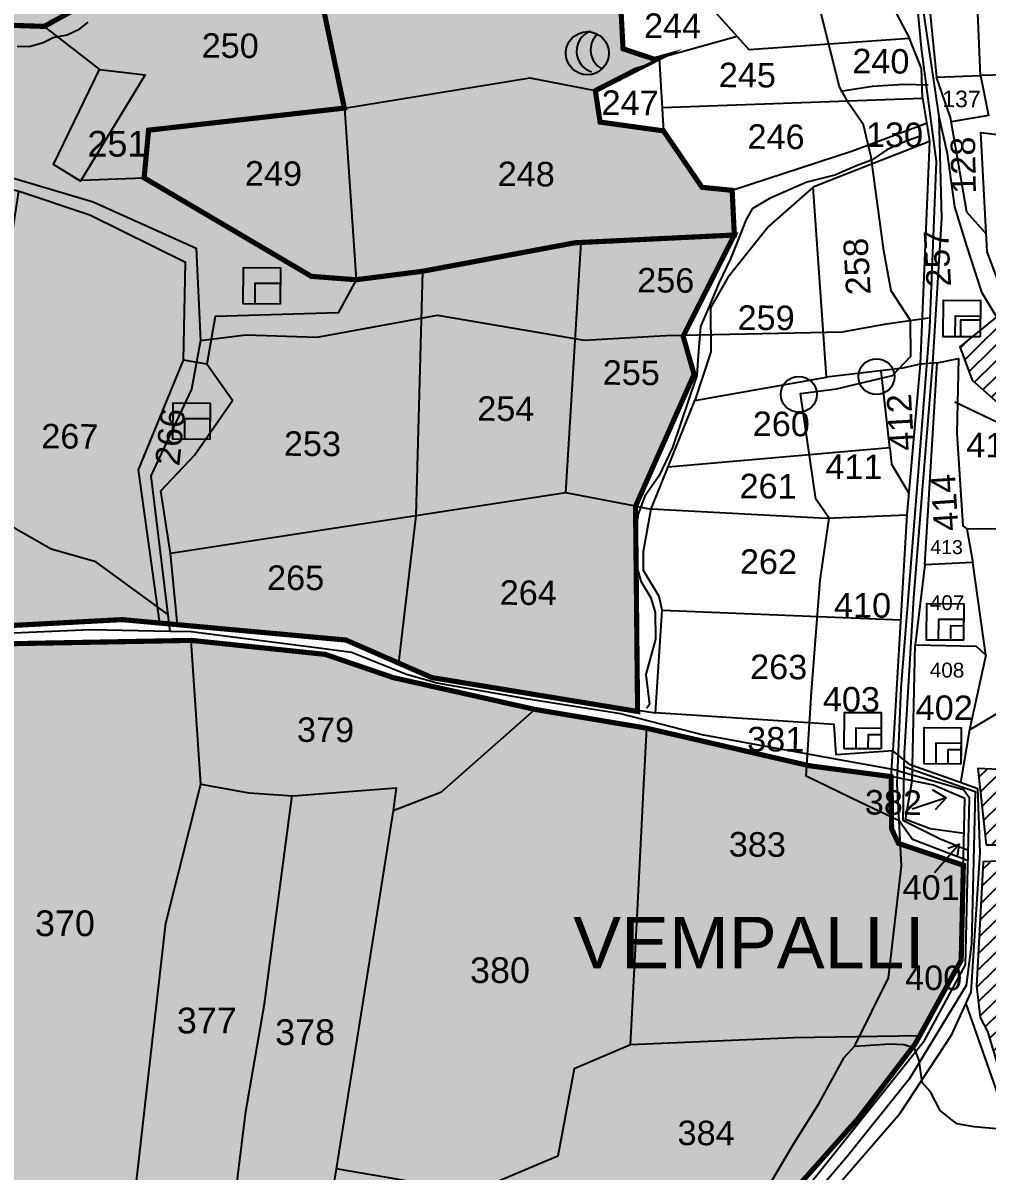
# Model space of a CAD drawing. Header units: inches. Extents: x 215816 to 245985, y 1583903 to 1595496.
# Drawn here: x 225405 to 226155, y 1589844 to 1590737 of the extents above; entities that cross this region are included whole.
import ezdxf

# ---------------------------------------------------------------- set-up
doc = ezdxf.new("R2010")
doc.units = ezdxf.units.IN
doc.header["$MEASUREMENT"] = 0
for name, color, linetype in [('BOUNDRY STONES', 240, 'Continuous'), ('PLOTS', 7, 'Continuous'), ('PLOTS NO', 7, 'Continuous'), ('ROADS', 1, 'Continuous'), ('STREAMS', 4, 'Continuous'), ('text1', 7, 'Continuous'), ('VILLAGE', 7, 'Continuous'), ('wells', 7, 'Continuous'), ('WUA -18', 3, 'Continuous')]:
    doc.layers.add(name, color=color, linetype=linetype)
doc.styles.get("Standard").update_dxf_attribs({"font": 'arial.ttf'})
pattern_1 = [(44.589986, (200752.427, 1577799.459), (-6.2172097, 6.3068345), [])]

msp = doc.modelspace()

# ---------------------------------------------------------------- hatches: boundary and pattern name
at = {"layer": 'PLOTS NO', "true_color": 0x105689}
h = msp.add_hatch(color=146, dxfattribs=at)
h.dxf.hatch_style = 1
h.paths.add_polyline_path([(225064.1641, 1590920.70484), (224935.45014, 1590938.2597), (224831.47984, 1590958.21169), (224687.85684, 1590914.93898), (224527.54328, 1590928.09366), (224478.45205, 1591070.79615), (224425.13794, 1591209.37372), (224380.49021, 1591329.53185), (224543.44249, 1591294.12101), (224569.59988, 1591320.98667), (224511.1361, 1591460.46117), (224599.13137, 1591485.9193), (224579.22882, 1591514.05769), (224613.81473, 1591538.52061), (224774.48699, 1591535.57783), (224825.54429, 1591594.45591), (224900.25576, 1591593.61265), (224875.33006, 1591657.35717), (224932.4477, 1591661.93395), (224977.91379, 1591666.02315), (225042.70303, 1591690.78559), (225150.54642, 1591703.12347), (225179.64482, 1591620.88496), (225200.82865, 1591612.09182), (225204.46589, 1591559.38649), (225233.56954, 1591484.54066), (225250.39204, 1591424.79279), (225237.34959, 1591368.20784), (225244.38267, 1591323.8928), (225308.5498, 1591344.30929), (225415.61851, 1591228.04288), (225391.31247, 1591141.21822), (225440.97312, 1591071.37349), (225519.59388, 1591096.63713), (225537.0738, 1590931.01143), (225543.30572, 1590879.87936), (225593.53769, 1590882.98003), (225631.23746, 1590884.68289), (225763.46199, 1590903.01497), (225782.19153, 1590889.25515), (225793.45515, 1590753.45356), (225836.24321, 1590751.80593), (225870.07513, 1590750.50317), (225871.85454, 1590717.09939), (225896.52621, 1590708.93639), (225899.92019, 1590709.88464), (225850.28803, 1590684.56605), (225854.00639, 1590660.09868), (225903.30171, 1590653.25767), (225933.31689, 1590609.33614), (225956.72403, 1590606.99971), (225958.4141, 1590572.23678), (225834.39689, 1590566.20745), (225715.82094, 1590544.01904), (225664.14884, 1590537.45247), (225629.39233, 1590540.08984), (225499.32844, 1590616.71674), (225502.77166, 1590653.79209), (225655.06565, 1590670.98683), (225623.42471, 1590821.1501), (225589.52411, 1590809.21367), (225513.83049, 1590785.30224), (225421.57103, 1590734.51947), (225385.21037, 1590735.76847), (225361.4289, 1590743.87983), (225267.0904, 1590740.41091), (225218.67326, 1590663.18121), (225154.23975, 1590676.31141), (225048.01611, 1590697.95757), (225061.14564, 1590894.52127)])
at = {"layer": 'PLOTS NO', "true_color": 0xfeeab9}
h = msp.add_hatch(color=254, dxfattribs=at)
h.dxf.hatch_style = 1
h.paths.add_polyline_path([(224109.74888, 1590096.1288), (224114.85961, 1590231.44868), (224098.02469, 1590230.06473), (224097.22266, 1590327.16199), (224100.53285, 1590433.50666), (224100.67412, 1590474.20158), (224100.54634, 1590482.92417), (224107.73516, 1590486.73003), (224140.31242, 1590600.11516), (224138.19737, 1590605.63468), (224121.2157, 1590608.14856), (224118.33984, 1590652.92886), (224122.23635, 1590722.46685), (224187.36646, 1590885.48673), (224199.65862, 1590916.25384), (224208.63611, 1590935.58025), (224289.4022, 1590913.23654), (224400.36822, 1590915.43351), (224532.40779, 1590867.11433), (224656.06242, 1590857.27477), (224709.03165, 1590859.45718), (224721.22431, 1590892.44563), (224793.62898, 1590916.28061), (224917.18451, 1590917.95789), (225061.14564, 1590894.52127), (225048.01611, 1590697.95757), (225102.83144, 1590686.78735), (225154.23975, 1590676.31141), (225218.67326, 1590663.18121), (225267.0904, 1590740.41091), (225361.4289, 1590743.87983), (225385.21037, 1590735.76847), (225421.57103, 1590734.51947), (225513.83049, 1590785.30224), (225589.52411, 1590809.21367), (225623.42471, 1590821.1501), (225655.06565, 1590670.98683), (225502.77166, 1590653.79209), (225499.32844, 1590616.71674), (225629.39233, 1590540.08984), (225664.14884, 1590537.45247), (225715.82094, 1590544.01904), (225834.39689, 1590566.20745), (225958.4141, 1590572.23678), (225918.59371, 1590493.45932), (225927.10671, 1590463.89268), (225881.55285, 1590361.26725), (225883.15887, 1590201.59758), (225723.0613, 1590227.96182), (225697.12205, 1590239.29941), (225656.2505, 1590257.16367), (225525.30773, 1590269.09647), (225482.08966, 1590273.03492), (225350.79588, 1590266.02969), (225295.37189, 1590261.59841), (225197.52236, 1590227.01822), (225174.5945, 1590225.363), (225036.70269, 1590212.33407), (225022.17305, 1590210.96121), (225032.39456, 1590282.44387), (224943.64182, 1590285.69849), (224864.72244, 1590283.40428), (224820.00723, 1590275.91395), (224801.8042, 1590241.04454), (224630.8966, 1590227.60571), (224571.29245, 1590221.41359), (224473.57312, 1590106.94397), (224262.28099, 1590075.88718), (224209.57993, 1590099.1782), (224165.22149, 1590104.52475), (224138.65052, 1590105.40744)])
at = {"layer": 'PLOTS NO', "true_color": 0xf7abae}
h = msp.add_hatch(dxfattribs=at)
h.set_pattern_fill('ANSI31', color=241)
h.set_pattern_definition([(45, (0, 0), (-0.088388347648, 0.088388347648), [])])
edge = h.paths.add_edge_path()
edge.add_line((222952.08824, 1589997.25257), (222947.00147, 1590197.14587))
edge.add_line((222947.00147, 1590197.14587), (222951.26414, 1590228.44306))
edge.add_line((222951.26414, 1590228.44306), (223015.54163, 1590554.13017))
edge.add_line((223015.54163, 1590554.13017), (223033.79205, 1590555.80739))
edge.add_line((223033.79205, 1590555.80739), (223103.21506, 1590545.796))
edge.add_line((223103.21506, 1590545.796), (223116.1894, 1590222.844))
edge.add_line((223116.1894, 1590222.844), (223168.69558, 1590189.12739))
edge.add_line((223168.69558, 1590189.12739), (223283.15755, 1590135.77649))
edge.add_line((223283.15755, 1590135.77649), (223330.5444, 1590105.60703))
edge.add_line((223330.5444, 1590105.60703), (223467.67009, 1590084.2574))
edge.add_line((223467.67009, 1590084.2574), (223507.42347, 1590065.97225))
edge.add_line((223507.42347, 1590065.97225), (223623.76131, 1590012.46095))
edge.add_line((223623.76131, 1590012.46095), (223658.70547, 1590011.59992))
edge.add_line((223658.70547, 1590011.59992), (223690.89268, 1590014.97045))
edge.add_line((223690.89268, 1590014.97045), (223691.46767, 1590009.47957))
edge.add_line((223691.46767, 1590009.47957), (223844.77168, 1590021.3216))
edge.add_line((223844.77168, 1590021.3216), (223902.60385, 1590033.73165))
edge.add_line((223902.60385, 1590033.73165), (224007.89693, 1590047.61241))
edge.add_line((224007.89693, 1590047.61241), (224091.80249, 1590062.72355))
edge.add_line((224091.80249, 1590062.72355), (224149.18542, 1590063.34613))
edge.add_line((224149.18542, 1590063.34613), (224264.29838, 1590040.3073))
edge.add_line((224264.29838, 1590040.3073), (224326.67591, 1590074.2266))
edge.add_line((224326.67591, 1590074.2266), (224500.37823, 1590103.49531))
edge.add_line((224500.37823, 1590103.49531), (224544.50744, 1590115.85602))
edge.add_line((224544.50744, 1590115.85602), (224565.45675, 1590117.64295))
edge.add_line((224565.45675, 1590117.64295), (224631.19522, 1590123.25028))
edge.add_line((224631.19522, 1590123.25028), (224764.56663, 1590151.52565))
edge.add_line((224764.56663, 1590151.52565), (224842.42378, 1590170.44308))
edge.add_line((224842.42378, 1590170.44308), (224943.0893, 1590194.9024))
edge.add_line((224943.0893, 1590194.9024), (224951.57406, 1590195.30471))
edge.add_line((224951.57406, 1590195.30471), (224963.80533, 1590195.88465))
edge.add_line((224963.80533, 1590195.88465), (225151.65022, 1590208.58171))
edge.add_line((225151.65022, 1590208.58171), (225206.92756, 1590216.04718))
edge.add_line((225206.92756, 1590216.04718), (225300.80839, 1590249.87734))
edge.add_line((225300.80839, 1590249.87734), (225339.59234, 1590253.2556))
edge.add_line((225339.59234, 1590253.2556), (225535.98446, 1590256.87991))
edge.add_line((225535.98446, 1590256.87991), (225640.19525, 1590245.9963))
edge.add_line((225640.19525, 1590245.9963), (225693.23106, 1590227.87902))
edge.add_line((225693.23106, 1590227.87902), (225803.27798, 1590203.17581))
edge.add_line((225803.27798, 1590203.17581), (225890.07972, 1590188.59141))
edge.add_line((225890.07972, 1590188.59141), (226016.74546, 1590159.35181))
edge.add_line((226016.74546, 1590159.35181), (226080.31327, 1590150.93245))
edge.add_line((226080.31327, 1590150.93245), (226080.77066, 1590110.14577))
edge.add_line((226080.77066, 1590110.14577), (226086.12003, 1590098.93576))
edge.add_line((226086.12003, 1590098.93576), (226136.56199, 1590081.96527))
edge.add_line((226136.56199, 1590081.96527), (226134.87541, 1590008.09239))
edge.add_line((226134.87541, 1590008.09239), (226102.58255, 1589949.34068))
edge.add_line((226102.58255, 1589949.34068), (226098.98916, 1589942.80307))
edge.add_line((226098.98916, 1589942.80307), (226054.75494, 1589885.00889))
edge.add_line((226054.75494, 1589885.00889), (225992.97834, 1589815.41427))
edge.add_line((225992.97834, 1589815.41427), (225980.00392, 1589795.64789))
edge.add_line((225980.00392, 1589795.64789), (225929.71883, 1589719.03909))
edge.add_line((225929.71883, 1589719.03909), (225866.64022, 1589622.93953))
edge.add_line((225866.64022, 1589622.93953), (225784.87847, 1589502.74117))
edge.add_line((225784.87847, 1589502.74117), (225778.15699, 1589494.46704))
edge.add_line((225778.15699, 1589494.46704), (225769.69718, 1589478.61132))
edge.add_line((225769.69718, 1589478.61132), (225570.09277, 1589502.35963))
edge.add_line((225570.09277, 1589502.35963), (225530.96674, 1589507.01472))
edge.add_line((225530.96674, 1589507.01472), (225501.4965, 1589517.5142))
edge.add_line((225501.4965, 1589517.5142), (225458.48671, 1589530.30293))
edge.add_line((225458.48671, 1589530.30293), (225341.35958, 1589574.2365))
edge.add_line((225341.35958, 1589574.2365), (225314.00156, 1589584.95926))
edge.add_line((225314.00156, 1589584.95926), (225236.25311, 1589615.22708))
edge.add_line((225236.25311, 1589615.22708), (225191.15303, 1589631.57733))
edge.add_line((225191.15303, 1589631.57733), (225018.66174, 1589679.93301))
edge.add_line((225018.66174, 1589679.93301), (224902.76914, 1589710.67579))
edge.add_line((224902.76914, 1589710.67579), (224837.29806, 1589732.25983))
edge.add_line((224837.29806, 1589732.25983), (224803.96237, 1589739.07004))
edge.add_line((224803.96237, 1589739.07004), (224767.72931, 1589751.19713))
edge.add_line((224767.72931, 1589751.19713), (224550.35438, 1589804.67903))
edge.add_line((224550.35438, 1589804.67903), (224472.08008, 1589826.3955))
edge.add_line((224472.08008, 1589826.3955), (224254.01147, 1589867.79887))
edge.add_line((224254.01147, 1589867.79887), (224005.91563, 1589912.3533))
edge.add_line((224005.91563, 1589912.3533), (223895.44278, 1589930.76023))
edge.add_line((223895.44278, 1589930.76023), (223693.77288, 1589953.06329))
edge.add_line((223693.77288, 1589953.06329), (223637.3089, 1589958.47774))
edge.add_line((223637.3089, 1589958.47774), (223552.84146, 1589959.34639))
edge.add_line((223552.84146, 1589959.34639), (223516.25781, 1589959.90911))
edge.add_line((223516.25781, 1589959.90911), (223480.5266, 1589958.82978))
edge.add_line((223480.5266, 1589958.82978), (223271.58606, 1589962.97926))
edge.add_line((223271.58606, 1589962.97926), (223147.09254, 1589974.96156))
edge.add_line((223147.09254, 1589974.96156), (222952.0967, 1589997.04988))
at = {"layer": 'VILLAGE'}
h = msp.add_hatch(dxfattribs=at)
h.set_pattern_fill('ANSI31', color=30, scale=70.848506, angle=-0.41001423)
h.set_pattern_definition(pattern_1)
h.paths.add_polyline_path([(226211.52848, 1590514.55506), (226167.38014, 1590512.3581), (226133.84444, 1590485.2701), (226143.53266, 1590459.25927), (226161.33969, 1590443.4208), (226190.53312, 1590434.4429), (226206.63184, 1590435.42383), (226213.2355, 1590438.29954), (226215.86332, 1590447.78041), (226218.59591, 1590471.87552), (226221.9604, 1590482.08191), (226230.23591, 1590514.17546)])
h = msp.add_hatch(dxfattribs=at)
h.set_pattern_fill('ANSI31', color=30, scale=70.848506, angle=-0.41001423)
h.set_pattern_definition(pattern_1)
h.paths.add_polyline_path([(226154.33636, 1590097.8), (226199.12196, 1590097.70554), (226191.61649, 1590155.17706), (226147.92439, 1590157.11433)])
h = msp.add_hatch(dxfattribs=at)
h.set_pattern_fill('ANSI31', color=30, scale=70.848506, angle=-0.41001423)
h.set_pattern_definition(pattern_1)
h.paths.add_polyline_path([(226175.4222, 1589886.42536), (226214.97773, 1589888.65689), (226203.7843, 1590087.06911), (226152.06898, 1590084.54826), (226146.81633, 1589987.90756), (226149.57415, 1589963.45609), (226155.3642, 1589952.58839)])

# ---------------------------------------------------------------- linework, layer by layer
at = {"layer": 'BOUNDRY STONES', "color": 0}
for points in [[(226123.28036, 1590134.31719), (226096.64947, 1590125.65148)], [(226112.34475, 1590140.77198), (226123.28036, 1590134.31719), (226114.71285, 1590125.16796)], [(226133.2971, 1590098.4661), (226114.00625, 1590075.93205)], [(226124.41845, 1590095.34137), (226133.2971, 1590098.4661), (226131.81425, 1590089.26617)]]:
    msp.add_lwpolyline(points, dxfattribs=at)
for centre in [(226068.94532, 1590462.03451), (226008.62423, 1590448.29611)]:
    msp.add_circle(centre, 13.978, dxfattribs=at)
at = {"layer": 'PLOTS'}
for points in [[(226260.89717, 1590691.2941), (226284.92658, 1590694.04044), (226288.62542, 1590712.17242), (226317.98517, 1590734.33605), (226315.55204, 1590757.05149), (226299.77261, 1590862.69363), (226276.8256, 1590875.1796), (226269.93616, 1590909.92444), (226193.94053, 1590899.7678), (226140.22698, 1590892.58911), (226098.17957, 1590893.31942), (226110.43287, 1590746.66741), (226115.54807, 1590694.99155)], [(225861.64746, 1590908.7105), (225870.07513, 1590750.50317), (225871.85454, 1590717.09939), (225896.52621, 1590708.93639), (225960.50142, 1590726.81059)], [(225154.23975, 1590676.31141), (225218.67326, 1590663.18121), (225267.0904, 1590740.41091), (225361.4289, 1590743.87983), (225385.21037, 1590735.76847), (225421.57103, 1590734.51947), (225513.83049, 1590785.30224), (225567.161, 1590856.34925), (225589.71512, 1590863.10938), (225593.53769, 1590882.98003), (225543.30572, 1590879.87936), (225447.12671, 1590897.87084), (225313.65447, 1590887.15309), (225221.68231, 1590879.76778), (225161.97586, 1590858.8481)], [(225623.42471, 1590821.1501), (225655.06565, 1590670.98683), (225664.14884, 1590537.45247), (225650.15677, 1590511.81567), (225554.49544, 1590508.77346), (225548.05332, 1590471.7134), (225529.97095, 1590474.85664), (225531.49635, 1590550.85237), (225457.12489, 1590587.8118), (225402.19816, 1590606.18085), (225221.69954, 1590651.37308), (225097.58763, 1590671.57043), (225005.0265, 1590686.63337), (224894.27934, 1590704.6558), (224794.53864, 1590709.97129), (224790.68427, 1590729.76973)], [(226084.08018, 1590745.32254), (226094.55539, 1590725.06441), (225970.0489, 1590716.22304), (225935.69607, 1590754.31818), (225947.08744, 1590773.48658), (226008.04931, 1590779.13327)], [(226149.7959, 1590696.36046), (226147.36409, 1590757.20016), (226212.96856, 1590749.35491), (226264.59174, 1590754.17361), (226260.89717, 1590691.2941), (226250.4797, 1590691.90619), (226242.86775, 1590710.87855), (226201.91862, 1590701.44388), (226199.8676, 1590686.867), (226179.0802, 1590683.77316), (226169.76422, 1590696.81014), (226149.7959, 1590696.36046)], [(225421.57103, 1590734.51947), (225464.6543, 1590701.07868), (225500.18076, 1590696.852), (225449.89756, 1590614.17323), (225428.79975, 1590627.00441), (225464.6543, 1590701.07868)], [(225902.21605, 1590671.43819), (226104.8328, 1590678.63501), (226104.01012, 1590701.7963), (226094.55539, 1590725.06441)], [(225899.92019, 1590709.88464), (225903.30171, 1590653.25767), (225854.00639, 1590660.09868), (225850.28803, 1590684.56605), (225899.92019, 1590709.88464)], [(226154.4171, 1590573.13533), (226139.34409, 1590589.91063), (226126.62843, 1590663.60046), (226115.54807, 1590694.99155), (226149.7959, 1590696.36046), (226156.03384, 1590665.32684), (226127.18939, 1590660.34955)], [(225956.72403, 1590606.99971), (225958.4141, 1590572.23678), (225834.39689, 1590566.20745), (225715.82094, 1590544.01904), (225664.14884, 1590537.45247), (225629.39233, 1590540.08984), (225499.32844, 1590616.71674), (225502.77166, 1590653.79209), (225655.06565, 1590670.98683), (225799.43847, 1590694.41912), (225850.28803, 1590684.56605)], [(226104.8328, 1590678.63501), (226108.56802, 1590655.42047), (226110.23404, 1590645.06609), (226042.07654, 1590618.2618), (226019.82768, 1590609.51199), (225985.26598, 1590579.25007), (225953.38224, 1590539.24893), (225939.98365, 1590515.67064), (225940.17161, 1590481.27891), (225927.78169, 1590443.51828), (226030.09453, 1590461.78297), (226019.82768, 1590609.51199)], [(226108.00722, 1590658.90585), (226050.43026, 1590637.54576), (225956.72403, 1590606.99971), (225933.31689, 1590609.33614), (225903.30171, 1590653.25767)], [(226302.68055, 1590354.32182), (226305.77328, 1590369.60432), (226304.68288, 1590433.11222), (226222.67295, 1590440.17142), (226222.2727, 1590468.49544), (226228.11199, 1590468.57796), (226236.64694, 1590511.17559), (226231.32563, 1590525.87643), (226185.90677, 1590528.88296), (226177.33515, 1590510.66611), (226167.00529, 1590527.61222), (226155.17119, 1590559.03095), (226150.20239, 1590651.96642), (226196.99168, 1590646.40925), (226227.01079, 1590600.39854), (226231.32563, 1590525.87643)], [(226110.23404, 1590645.06609), (226103.04245, 1590471.83272), (226089.55772, 1590468.56659), (226030.09453, 1590461.78297)], [(225450.28998, 1590614.81847), (225499.32844, 1590616.71674)], [(225511.4154, 1590270.36247), (225482.08966, 1590273.03492), (225350.79588, 1590266.02969), (225376.33617, 1590436.41997), (225396.74688, 1590572.58864), (225401.79716, 1590606.28125)], [(225958.4141, 1590572.23678), (225918.59371, 1590493.45932), (225927.10671, 1590463.89268), (225881.55285, 1590361.26725), (225893.79684, 1590359.03502)], [(225881.55285, 1590361.26725), (225827.40562, 1590371.66114), (225839.34131, 1590566.44784)], [(225715.82094, 1590544.01904), (225710.59773, 1590353.79027), (225697.12205, 1590239.29941), (225723.0613, 1590227.96182), (225862.93795, 1590205.77036), (225897.01874, 1590200.61091)], [(225525.30773, 1590269.09647), (225511.4154, 1590270.36247), (225494.8745, 1590389.51333), (225529.97095, 1590474.85664)], [(225827.40562, 1590371.66114), (225710.59773, 1590353.79027), (225519.7246, 1590324.58789), (225512.30063, 1590373.11264), (225538.40237, 1590400.92289), (225568.03873, 1590443.39171), (225548.05332, 1590471.7134)], [(226103.04245, 1590471.83272), (226092.6805, 1590354.62355), (226081.80019, 1590170.86179), (226037.63015, 1590167.86834), (226036.03047, 1590191.47248), (225897.01874, 1590200.61091), (225902.26398, 1590280.40037), (226087.83356, 1590272.76179)], [(226106.51506, 1590315.72798), (226116.16616, 1590472.74601), (226103.04245, 1590471.83272)], [(226116.16616, 1590472.74601), (226132.79777, 1590476.22625), (226131.58064, 1590418.17252), (226136.06586, 1590345.95571), (226139.25123, 1590343.73337), (226143.89531, 1590317.3756)], [(225907.037, 1590391.83982), (226079.39426, 1590407.03315), (226072.59522, 1590466.63149)], [(225893.82882, 1590359.21046), (225907.037, 1590391.83982), (225927.78169, 1590443.51828)], [(226295.95331, 1590343.84583), (226302.68055, 1590354.32182), (226271.60626, 1590374.27644), (226251.95858, 1590386.89337), (226208.34779, 1590404.84935), (226129.82961, 1590442.1685)], [(226079.39426, 1590407.03315), (226080.55665, 1590393.84672), (226094.16131, 1590371.37372)], [(225902.26398, 1590280.40037), (225899.90157, 1590290.9837), (225887.74459, 1590311.13783), (225887.8048, 1590326.16799), (225893.82882, 1590359.21046), (226029.91821, 1590351.8582), (226092.6805, 1590354.62355)], [(226139.25123, 1590343.73337), (226184.40766, 1590344.16678), (226185.67133, 1590308.45848)], [(225697.12205, 1590239.29941), (225656.2505, 1590257.16367), (225525.30773, 1590269.09647), (225519.7246, 1590324.58789)], [(226153.92096, 1590245.38651), (226143.89531, 1590317.3756), (226106.51506, 1590315.72798), (226099.04386, 1590253.43982)], [(226141.36919, 1590187.38345), (226192.04688, 1590217.34401), (226209.49627, 1590245.62719), (226226.07948, 1590272.50642), (226225.24608, 1590304.34498), (226185.67133, 1590308.45848), (226191.04769, 1590256.39177), (226209.22041, 1590245.18006)], [(225339.59234, 1590253.2556), (225460.99051, 1590255.6474), (225534.01057, 1590257.08606), (225614.32187, 1590248.69848), (225640.19525, 1590245.9963), (225693.23106, 1590227.87902), (225742.85277, 1590215.54981), (225806.79061, 1590202.45648), (225890.07972, 1590188.59141), (225987.96468, 1590165.99558), (226016.74546, 1590159.35181), (226080.31327, 1590150.93245), (226081.80019, 1590170.86179)], [(225216.65283, 1589844.225), (225393.94974, 1589824.01412), (225490.76163, 1589812.9781), (225503.03498, 1589920.64424), (225516.28262, 1590036.85716), (225543.52772, 1590145.03918), (225535.98446, 1590256.87991)], [(226137.12357, 1590106.56299), (226110.79384, 1590110.25013), (226091.68182, 1590117.40911), (226096.84875, 1590147.58513), (226099.04386, 1590253.43982), (226146.59516, 1590252.45375), (226153.92096, 1590245.38651), (226141.36919, 1590187.38345), (226134.33196, 1590146.15752)], [(225543.52772, 1590145.03918), (225580.81127, 1590138.34591), (225615.1616, 1590136.05978), (225695.27597, 1590142.10588), (225693.10794, 1590124.43855), (225730.64217, 1590139.13237), (225803.27798, 1590203.17581)], [(226102.58255, 1589949.34068), (226004.40961, 1589947.56317), (225877.66114, 1589942.24061), (225882.77146, 1590041.70002), (225888.06987, 1590144.82035), (225890.31607, 1590188.53685)], [(225816.19183, 1589495.64459), (225807.9581, 1589506.40355), (225886.36381, 1589619.36482), (225904.48919, 1589645.47855), (225968.25354, 1589747.51973), (226014.38451, 1589804.66999), (226087.40504, 1589889.16856), (226127.71461, 1589950.18529), (226142.70401, 1589983.33715), (226149.63784, 1590091.87596), (226147.84928, 1590141.34111), (226127.65755, 1590148.5357), (226095.28152, 1590160.07173), (226081.80019, 1590170.86179)], [(225608.41145, 1589552.23351), (225693.8221, 1589529.5365), (225784.39665, 1589505.46723), (225786.66709, 1589504.94296), (225811.50318, 1589540.57699), (225826.51063, 1589565.61197), (225857.66039, 1589609.25885), (225945.20488, 1589742.63192), (225992.97834, 1589815.41427), (226054.75494, 1589885.00889), (226098.98916, 1589942.80307), (226134.87541, 1590008.09239), (226137.74901, 1590133.95723), (226113.38422, 1590144.23781), (226080.31327, 1590150.93245)], [(226136.56199, 1590081.96527), (226086.12003, 1590098.93576), (226080.77066, 1590110.14577), (226080.31327, 1590150.93245)], [(225538.25021, 1589725.78818), (225587.52254, 1589722.91922), (225595.24967, 1589786.05088), (225565.97077, 1589789.63454), (225578.30725, 1589890.42514), (225592.96571, 1589974.09061), (225603.04976, 1590050.28598), (225614.40811, 1590136.10993)], [(225693.10794, 1590124.43855), (225677.91235, 1590029.25856), (225663.10693, 1589936.52241), (225648.63901, 1589845.90031), (225636.61867, 1589770.60896), (225630.98512, 1589718.94356), (225587.52254, 1589722.91922)], [(226138.52693, 1589974.09875), (226172.89217, 1589876.13333), (226216.77369, 1589880.75692), (226215.03541, 1589853.6124), (226185.24535, 1589855.5201), (226172.89217, 1589876.13333)], [(225877.66114, 1589942.24061), (225833.79745, 1589923.6549), (225821.0557, 1589855.68908), (225754.7737, 1589827.6579), (225648.63901, 1589845.90031)]]:
    msp.add_lwpolyline(points, dxfattribs=at)
at = {"layer": 'ROADS'}
for points in [[(226140.1738, 1590085.28026), (226097.0174, 1590102.09266), (226086.65398, 1590116.56586), (226085.13015, 1590145.34804), (226088.20531, 1590219.98529), (226101.58667, 1590387.99236), (226110.52246, 1590500.18403), (226115.77717, 1590629.41853), (226103.95617, 1590717.49552), (226086.00277, 1590907.47874), (226078.08888, 1590991.91415), (226059.1798, 1591102.73185), (226040.30833, 1591213.3291), (226031.60674, 1591300.76192), (226041.70721, 1591362.90567), (226047.61998, 1591377.04869)], [(226054.22351, 1591381.48771), (226043.22055, 1591325.81914), (226045.67536, 1591242.76223), (226054.43579, 1591154.19037), (226062.68102, 1591096.83454), (226078.70703, 1591022.6835), (226086.04585, 1590957.96113), (226095.03619, 1590856.62563), (226104.1535, 1590753.85907), (226117.38584, 1590664.50799), (226119.53082, 1590585.34773), (226112.63164, 1590472.50004), (226104.30749, 1590370.51169), (226097.73138, 1590289.94045), (226090.44805, 1590169.12848), (226089.47685, 1590116.90684), (226117.93482, 1590102.67309), (226140.36294, 1590093.5746)], [(224163.55903, 1590895.27526), (224210.08052, 1590876.14774), (224232.90858, 1590872.65369), (224302.40755, 1590837.65996), (224351.16933, 1590813.1077), (224440.71631, 1590764.72424), (224608.89979, 1590702.29097), (224711.41166, 1590677.5236), (224767.6252, 1590715.42424), (224814.64169, 1590719.84812), (224956.39632, 1590702.41814), (225207.37395, 1590662.28497), (225286.03152, 1590649.70704), (225459.6796, 1590598.05466), (225539.88366, 1590562.03268), (225543.21663, 1590490.29443), (225536.21153, 1590452.34574), (225504.49794, 1590384.82162), (225519.24237, 1590263.8993)], [(226117.38584, 1590664.50799), (226123.83628, 1590635.65299), (226129.60335, 1590594.18982), (226138.98876, 1590563.75894), (226150.72488, 1590527.77204), (226166.04594, 1590502.68544), (226184.54346, 1590478.40437), (226189.18188, 1590437.33828)], [(225543.21663, 1590490.29443), (225578.41456, 1590494.6157), (225633.85229, 1590492.66883), (225727.42865, 1590509.8258), (225841.48199, 1590490.31979), (225905.10417, 1590494.12739), (226042.39688, 1590497.02024), (226076.68836, 1590503.03521), (226109.55716, 1590507.77941)], [(225517.60783, 1590277.30452), (225461.7389, 1590317.97881), (225427.0909, 1590327.83685), (225373.98587, 1590357.90556)], [(226084.50686, 1590155.81374), (226022.81777, 1590167.0337), (225933.32, 1590183.31147), (225870.03002, 1590199.75977), (225798.04651, 1590211.05344), (225727.2178, 1590223.62982), (225703.46553, 1590230.39853), (225660.74598, 1590247.43128), (225635.33628, 1590250.7207), (225535.77871, 1590263.60892), (225519.24237, 1590263.8993), (225457.70584, 1590264.97986), (225349.118, 1590260.43994)], [(226090.25768, 1590158.89196), (226145.70175, 1590139.44015), (226142.77236, 1590021.02828), (226138.68694, 1589988.27479), (226094.40541, 1589915.50721), (226046.35744, 1589855.70313), (225991.05679, 1589790.51314), (225935.30178, 1589706.27003), (225857.61882, 1589588.89487), (225798.53716, 1589504.89194), (225778.79882, 1589474.01606)], [(225774.07228, 1589474.49748), (225830.03552, 1589560.66341), (225925.88629, 1589701.51742), (226010.12641, 1589825.30943), (226106.20886, 1589945.53553), (226138.33064, 1590004.45336), (226141.29052, 1590134.25114), (226136.79846, 1590140.61666), (226082.50534, 1590156.17778)]]:
    msp.add_lwpolyline(points, dxfattribs=at)
at = {"layer": 'STREAMS'}
for points in [[(225978.90509, 1589822.02483), (226003.88121, 1589864.24196), (226024.46063, 1589896.97311), (226043.76013, 1589932.30911), (226052.04941, 1589941.33459), (226078.40143, 1589994.35718), (226088.56749, 1590081.51065), (226086.65398, 1590116.56586), (226056.02337, 1590131.0612), (226014.17889, 1590151.26075), (226018.54512, 1590216.98635), (226025.23004, 1590303.64585), (226032.06961, 1590352.04933), (226021.78633, 1590366.83169), (226009.82207, 1590448.8403), (226037.98552, 1590452.53227), (226081.34839, 1590463.03721), (226095.74095, 1590478.07559), (226095.50624, 1590505.76435), (226080.52043, 1590528.79998), (226074.6833, 1590559.98972), (226064.81311, 1590632.92618), (226058.93273, 1590658.05967), (226047.36333, 1590674.58169), (226040.09759, 1590687.612), (226017.31446, 1590778.86269)], [(225400.6398, 1590719.08118), (225410.14444, 1590718.80204), (225420.72956, 1590721.8932), (225428.57443, 1590725.84851), (225439.36467, 1590728.09373), (225449.32658, 1590732.66728), (225455.70179, 1590737.89989)], [(226040.87741, 1590684.25889), (226066.01085, 1590687.97254), (226090.26306, 1590689.52944), (226109.30561, 1590688.96053)], [(226103.82601, 1590649.51927), (226090.80634, 1590644.85374), (226076.90852, 1590638.464), (226065.5986, 1590630.75795), (226052.14291, 1590625.66291), (226036.51058, 1590618.85303), (226014.8276, 1590613.38422), (225985.73347, 1590600.61411), (225972.25619, 1590592.49094), (225967.43284, 1590583.87325), (225962.58473, 1590571.79486), (225955.52902, 1590553.6757), (225946.30287, 1590534.70685), (225939.25645, 1590517.88545), (225932.21003, 1590501.06405), (225930.31763, 1590478.58179), (225929.34051, 1590463.01482), (225910.32535, 1590406.91146), (225899.73433, 1590384.6486), (225888.80152, 1590369.15283), (225883.50819, 1590355.34717), (225881.69009, 1590343.24709), (225882.77189, 1590312.95658), (225885.7307, 1590302.98537), (225893.42919, 1590289.95196), (225896.81155, 1590278.67986), (225897.09587, 1590257.91249), (225889.53922, 1590230.27948), (225892.40198, 1590206.89801), (225890.21606, 1590203.88537)], [(226167.4535, 1589876.97315), (226159.60749, 1589877.0293), (226145.00729, 1589878.48578), (226131.76569, 1589880.74375), (226126.65222, 1589884.56591), (226118.58215, 1589891.1133), (226111.11114, 1589905.76836), (226104.39766, 1589912.84682), (226102.08647, 1589930.16898), (226098.63704, 1589939.65765), (226090.53786, 1589942.14923), (226079.17848, 1589942.77129), (226060.50067, 1589941.55296), (226052.3802, 1589941.0703)]]:
    msp.add_lwpolyline(points, dxfattribs=at)
at = {"layer": 'VILLAGE', "color": 30}
for points in [[(226211.52848, 1590514.55506), (226167.38014, 1590512.3581), (226133.84444, 1590485.2701), (226143.53266, 1590459.25927), (226161.33969, 1590443.4208), (226190.53312, 1590434.4429), (226206.63184, 1590435.42383), (226213.2355, 1590438.29954), (226215.86332, 1590447.78041), (226218.59591, 1590471.87552), (226221.9604, 1590482.08191), (226230.23591, 1590514.17546), (226211.52848, 1590514.55506)], [(226154.33636, 1590097.8), (226199.12196, 1590097.70554), (226191.61649, 1590155.17706), (226147.92439, 1590157.11433), (226154.33636, 1590097.8)], [(226175.4222, 1589886.42536), (226214.97773, 1589888.65689), (226203.7843, 1590087.06911), (226152.06898, 1590084.54826), (226146.81633, 1589987.90756), (226149.57415, 1589963.45609), (226155.3642, 1589952.58839), (226175.4222, 1589886.42536)]]:
    msp.add_lwpolyline(points, dxfattribs=at)
at = {"layer": 'wells', "color": 0}
for points in [[(225605.06483, 1590518.44259), (225576.36767, 1590518.64796), (225576.57028, 1590546.95976), (225605.26743, 1590546.7544)], [(225605.06483, 1590518.44259), (225585.68823, 1590518.58126), (225585.80488, 1590534.88194), (225605.18148, 1590534.74327)], [(226149.57818, 1590492.9096), (226120.88102, 1590493.11496), (226121.08362, 1590521.42676), (226149.78078, 1590521.2214)], [(226149.57818, 1590492.9096), (226130.20157, 1590493.04826), (226130.31822, 1590509.34894), (226149.69483, 1590509.21028)], [(225550.36733, 1590413.17906), (225521.67018, 1590413.38443), (225521.87278, 1590441.69623), (225550.56994, 1590441.49087)], [(225550.36733, 1590413.17906), (225530.99073, 1590413.31773), (225531.10738, 1590429.61841), (225550.48398, 1590429.47974)], [(226136.65872, 1590256.96444), (226107.96156, 1590257.1698), (226108.16417, 1590285.4816), (226136.86132, 1590285.27624)], [(226136.65872, 1590256.96444), (226117.28211, 1590257.1031), (226117.39876, 1590273.40378), (226136.77537, 1590273.26512)], [(226072.55279, 1590172.38804), (226043.85563, 1590172.5934), (226044.05824, 1590200.90521), (226072.7554, 1590200.69984)], [(226072.55279, 1590172.38804), (226053.17619, 1590172.5267), (226053.29284, 1590188.82738), (226072.66944, 1590188.68872)], [(226134.66455, 1590160.64595), (226105.9674, 1590160.85131), (226106.17, 1590189.16312), (226134.86716, 1590188.95775)], [(226134.66455, 1590160.64595), (226115.28795, 1590160.78461), (226115.4046, 1590177.08529), (226134.7812, 1590176.94663)]]:
    msp.add_lwpolyline(points, close=True, dxfattribs=at)
at = {"layer": 'wells'}
for points in [[(226149.57818, 1590492.9096), (226134.54179, 1590493.0172), (226134.63654, 1590506.25821), (226149.67293, 1590506.1506)], [(226136.65872, 1590256.96444), (226126.69536, 1590257.03574), (226126.77633, 1590268.35007), (226136.73968, 1590268.27877)], [(226072.55279, 1590172.38804), (226062.58944, 1590172.45934), (226062.67041, 1590183.77368), (226072.63376, 1590183.70238)], [(226134.66455, 1590160.64595), (226124.7012, 1590160.71725), (226124.78217, 1590172.03159), (226134.74552, 1590171.96029)]]:
    msp.add_lwpolyline(points, close=True, dxfattribs=at)
at = {"layer": 'wells', "color": 0}
msp.add_circle((225844.12348, 1590713.66125), 16.78489, dxfattribs=at)
for centre, start, end in [((225852.47271, 1590715.18377), 110.75475012, 252.17804926), ((225863.35624, 1590716.26683), 133.0359384, 242.39450894)]:
    msp.add_arc(centre, 16.78489, start, end, dxfattribs=at)
at = {"layer": 'WUA -18', "color": 17, "const_width": 4}
for points in [[(225385.21037, 1590735.76847), (225421.57103, 1590734.51947), (225513.83049, 1590785.30224), (225589.52411, 1590809.21367), (225623.42471, 1590821.1501), (225655.06565, 1590670.98683), (225502.77166, 1590653.79209), (225499.32844, 1590616.71674), (225629.39233, 1590540.08984), (225664.14884, 1590537.45247), (225715.82094, 1590544.01904), (225834.39689, 1590566.20745), (225958.4141, 1590572.23678), (225918.59371, 1590493.45932), (225927.10671, 1590463.89268), (225881.55285, 1590361.26725), (225883.15887, 1590201.59758), (225723.0613, 1590227.96182), (225697.12205, 1590239.29941), (225656.2505, 1590257.16367), (225525.30773, 1590269.09647), (225482.08966, 1590273.03492), (225350.79588, 1590266.02969)], [(225870.07513, 1590750.50317), (225871.85454, 1590717.09939), (225896.52621, 1590708.93639), (225899.92019, 1590709.88464), (225850.28803, 1590684.56605), (225854.00639, 1590660.09868), (225903.30171, 1590653.25767), (225933.31689, 1590609.33614), (225956.72403, 1590606.99971), (225958.4141, 1590572.23678), (225834.39689, 1590566.20745), (225715.82094, 1590544.01904), (225664.14884, 1590537.45247), (225629.39233, 1590540.08984), (225499.32844, 1590616.71674), (225502.77166, 1590653.79209), (225655.06565, 1590670.98683), (225623.42471, 1590821.1501)], [(225513.83049, 1590785.30224), (225421.57103, 1590734.51947), (225385.21037, 1590735.76847)], [(225339.59234, 1590253.2556), (225535.98446, 1590256.87991), (225640.19525, 1590245.9963), (225693.23106, 1590227.87902), (225803.27798, 1590203.17581), (225890.07972, 1590188.59141), (226016.74546, 1590159.35181), (226080.31327, 1590150.93245), (226080.77066, 1590110.14577), (226086.12003, 1590098.93576), (226136.56199, 1590081.96527), (226134.87541, 1590008.09239), (226102.58255, 1589949.34068), (226098.98916, 1589942.80307), (226054.75494, 1589885.00889), (225992.97834, 1589815.41427)]]:
    msp.add_lwpolyline(points, dxfattribs=at)

# ---------------------------------------------------------------- texts
at = {"layer": 'PLOTS NO'}
for s, height, rotation, p in [('244', 19.062325, 359.58998577, (225888.09324, 1590725.60011)), ('250', 19.062325, 359.58998577, (225544.00469, 1590710.19526)), ('240', 19.062325, 359.58998577, (226050.14362, 1590698.09274)), ('245', 19.062325, 359.58998577, (225946.27076, 1590687.31212)), ('247', 19.062325, 359.58998577, (225855.07353, 1590665.71344)), ('137', 12.895803, 359.58998577, (226120.0203, 1590671.76049)), ('130', 19.062325, 359.58998577, (226060.72187, 1590640.86547)), ('246', 19.062325, 359.58998577, (225968.59971, 1590639.36164)), ('128', 19.062325, 90.9871668, (226146.3597, 1590604.49638)), ('249', 19.062325, 359.58998577, (225577.65531, 1590610.73073)), ('248', 19.062325, 359.58998577, (225774.26225, 1590610.35326)), ('257', 19.062325, 93.16632014, (226127.07922, 1590532.29269)), ('258', 19.062325, 93.16632014, (226064.49965, 1590526.06832)), ('256', 19.062325, 359.58998577, (225882.77994, 1590527.65646)), ('259', 19.062325, 359.58998577, (225960.86092, 1590498.50312)), ('255', 19.062325, 359.58998577, (225855.99524, 1590455.76489)), ('254', 19.062325, 359.58998577, (225758.37571, 1590427.7691)), ('412', 19.062325, 93.26448529, (226098.34257, 1590404.85166)), ('266', 19.062325, 83.91962843, (225526.65739, 1590392.00575)), ('260', 19.062325, 359.58998577, (225972.66868, 1590415.91127)), ('267', 19.062325, 359.58998577, (225419.25882, 1590406.28866)), ('253', 19.062325, 359.58998577, (225607.97792, 1590400.50525)), ('416', 19.062325, 359.58998577, (226138.78214, 1590399.36588)), ('411', 19.062325, 359.58998577, (226029.1986, 1590382.62542)), ('261', 19.062325, 359.58998577, (225962.40309, 1590367.48553)), ('414', 19.062325, 93.67560255, (226132.7888, 1590342.49304)), ('413', 10.879154, 359.58998577, (226110.80817, 1590324.13919)), ('262', 19.062325, 359.58998577, (225962.69099, 1590308.71097)), ('265', 19.062325, 359.58998577, (225594.88837, 1590296.21004)), ('264', 19.062325, 359.58998577, (225775.82791, 1590284.60863)), ('410', 19.062325, 359.58998577, (226035.86663, 1590274.85194)), ('407', 11.513862, 359.58998577, (226110.44321, 1590280.55257)), ('263', 19.062325, 359.58998577, (225970.60725, 1590226.85547)), ('408', 11.513862, 359.58998577, (226110.42227, 1590228.12348)), ('403', 19.062325, 359.58998577, (226027.19539, 1590201.70528)), ('402', 19.062325, 359.58998577, (226099.41568, 1590195.13291)), ('379', 19.062325, 359.58998577, (225618.14752, 1590177.9737)), ('381', 19.062325, 359.58998577, (225968.32389, 1590170.60445)), ('382', 19.062325, 359.58998577, (226059.84881, 1590121.4206)), ('383', 19.062325, 359.58998577, (225954.05348, 1590088.78635)), ('401', 19.062325, 359.58998577, (226089.20406, 1590055.24334)), ('400', 19.062325, 359.58998577, (226091.18153, 1589985.0541)), ('384', 19.062325, 359.58998577, (225914.18251, 1589864.28014))]:
    msp.add_text(s, height=height, rotation=rotation, dxfattribs=at).set_placement(p)
for s, p in [('251', (225455.24573, 1590633.24409)), ('370', (225414.4338, 1590026.80391)), ('380', (225752.83747, 1589990.3525)), ('377', (225524.77312, 1589951.14584)), ('378', (225601.22695, 1589942.12995))]:
    msp.add_text(s, height=20, dxfattribs=at).set_placement(p)
at = {"layer": 'text1', "color": 1}
msp.add_text('VEMPALLI', height=40, dxfattribs=at).set_placement((225833.05112, 1590001.79424))

doc.saveas('drawing.dxf')
